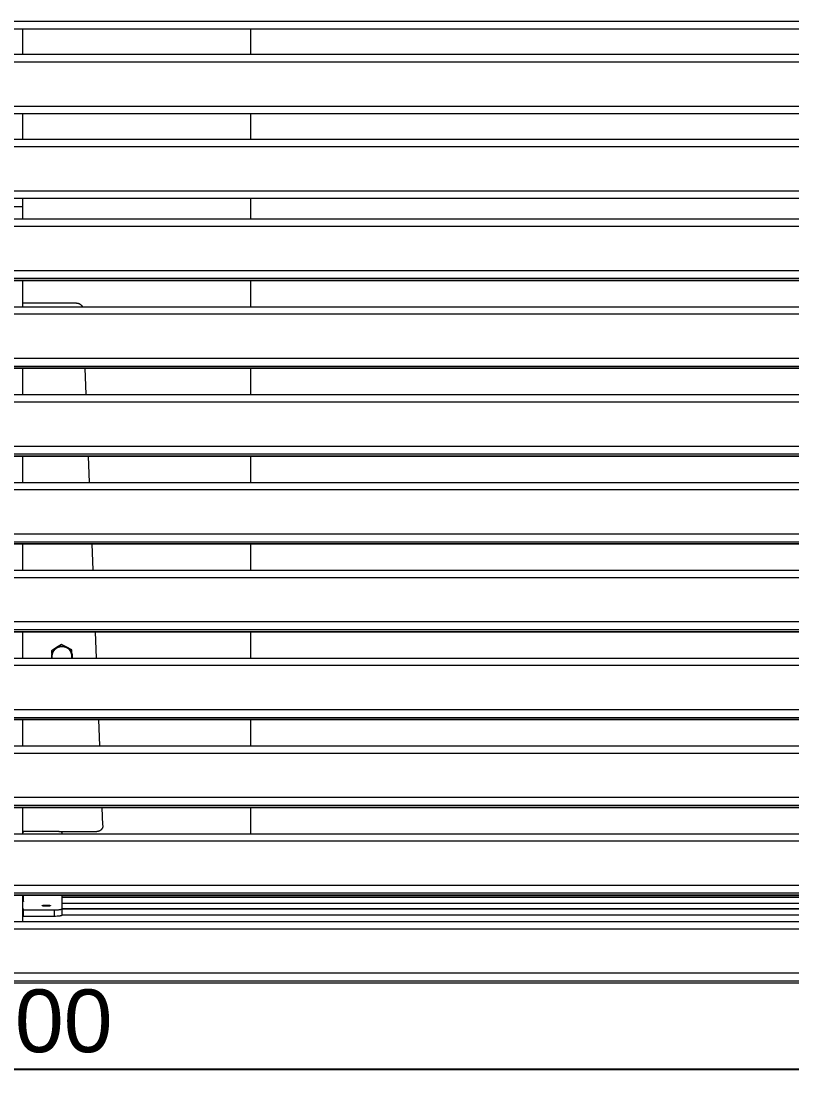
# Model space of a CAD drawing. Header units: millimetres. Extents: x -30 to 4992, y -440 to 3111.
# Drawn here: x 1047 to 1538, y 834 to 1512 of the extents above; entities that cross this region are included whole.
import ezdxf

# ---------------------------------------------------------------- set-up
doc = ezdxf.new("R2010")
doc.units = ezdxf.units.MM
doc.layers.add('ZANO_R', color=7, linetype='Continuous', lineweight=0)
doc.layers.add('ZANO_W', color=1, linetype='Continuous', lineweight=0)
doc.styles.add('Arial', font='arial.ttf')
doc.styles.get("Standard").update_dxf_attribs({"font": 'ARIALUNI.TTF'})
doc.dimstyles.new('pl i ang', dxfattribs={"dimtxt": 50, "dimasz": 50, "dimexe": 1.25, "dimexo": 0.625, "dimgap": 10, "dimtad": 1, "dimtoh": 1, "dimtxsty": 'Standard', "dimcen": 2.5, "dimclrd": 1, "dimclre": 1, "dimclrt": 1, "dimadec": 0, "dimazin": 0, "dimtfac": 1, "dimtmove": 0, "dimatfit": 3, "dimfxl": 1, "dimarcsym": 1})

# ---------------------------------------------------------------- blocks, each defined once
blk = doc.blocks.new('*D388')
at = {"layer": 'ZANO_W', "color": 1, "lineweight": -2}
for p, q in [((143.02, 895.1), (143.02, 834.11)), ((1943.02, 895.09), (1943.02, 834.11)), ((183.02, 844.11), (1903.02, 844.11))]:
    blk.add_line(p, q, dxfattribs=at)
at = {"layer": 'ZANO_W', "color": 1}
for points in [[(183.02, 850.77), (183.02, 837.44), (143.02, 844.11)], [(1903.02, 837.44), (1903.02, 850.77), (1943.02, 844.11)]]:
    blk.add_solid(points, dxfattribs=at)
at = {"layer": 'ZANO_W', "color": 1, "insert": (1043.02, 874.53), "char_height": 40, "attachment_point": 5, "style": 'Arial'}
blk.add_mtext('1800', dxfattribs=at)

msp = doc.modelspace()

# ---------------------------------------------------------------- linework, layer by layer
at = {"layer": 'ZANO_R'}
for p, q in [((148.02, 1511.6), (1938.02, 1511.6)), ((1938.02, 1506.6), (148.02, 1506.6)), ((1048.02, 1490.6), (1048.02, 1506.6)), ((1193.28, 1490.6), (1193.28, 1506.6)), ((148.02, 1490.6), (1938.02, 1490.6)), ((1938.02, 1485.6), (148.02, 1485.6)), ((148.02, 1457.6), (1938.02, 1457.6)), ((1938.02, 1452.6), (148.02, 1452.6)), ((1048.02, 1436.6), (1048.02, 1452.6)), ((1193.28, 1436.6), (1193.28, 1452.6)), ((148.02, 1436.6), (1938.02, 1436.6)), ((1938.02, 1431.6), (148.02, 1431.6)), ((148.02, 1403.6), (1938.02, 1403.6)), ((1938.02, 1398.6), (148.02, 1398.6)), ((1048.02, 1393.67), (1048.02, 1398.6)), ((1193.28, 1385.66), (1193.28, 1398.6)), ((1038.02, 1393.67), (1048.02, 1393.67)), ((1048.02, 1385.66), (1048.02, 1393.67)), ((148.02, 1385.67), (1938.02, 1385.67)), ((148.02, 1385.66), (1938.02, 1385.66)), ((1938.02, 1380.88), (148.02, 1380.88)), ((148.02, 1352.91), (1938.02, 1352.91)), ((1938.02, 1347.7), (148.02, 1347.7)), ((148.02, 1346.52), (1938.02, 1346.52)), ((1938.02, 1346.51), (148.02, 1346.51)), ((1048.02, 1329.71), (1048.02, 1346.52)), ((1193.28, 1329.71), (1193.28, 1346.52)), ((148.02, 1329.72), (1938.02, 1329.72)), ((148.02, 1329.71), (1938.02, 1329.71)), ((1082.29, 1332.08), (1048.02, 1332.08)), ((1082.29, 1332.08), (1082.43, 1332.08)), ((1082.43, 1332.08), (1082.57, 1332.07)), ((1082.57, 1332.07), (1082.71, 1332.06)), ((1082.71, 1332.06), (1082.85, 1332.04)), ((1082.85, 1332.04), (1082.99, 1332.02)), ((1082.99, 1332.02), (1083.12, 1331.99)), ((1083.12, 1331.99), (1083.26, 1331.96)), ((1083.26, 1331.96), (1083.39, 1331.93)), ((1083.39, 1331.93), (1083.53, 1331.89)), ((1083.53, 1331.89), (1083.66, 1331.84)), ((1083.66, 1331.84), (1083.79, 1331.79)), ((1083.79, 1331.79), (1083.92, 1331.74)), ((1083.92, 1331.74), (1084.04, 1331.68)), ((1084.04, 1331.68), (1084.17, 1331.61)), ((1084.17, 1331.61), (1084.29, 1331.55)), ((1084.29, 1331.55), (1084.41, 1331.48)), ((1084.41, 1331.48), (1084.53, 1331.4)), ((1084.53, 1331.4), (1084.64, 1331.32)), ((1084.64, 1331.32), (1084.75, 1331.24)), ((1084.75, 1331.24), (1084.86, 1331.15)), ((1084.86, 1331.15), (1084.97, 1331.06)), ((1084.97, 1331.06), (1085.07, 1330.96)), ((1085.07, 1330.96), (1085.17, 1330.86)), ((1085.17, 1330.86), (1085.26, 1330.76)), ((1085.26, 1330.76), (1085.35, 1330.66)), ((1085.35, 1330.66), (1085.44, 1330.55)), ((1085.44, 1330.55), (1085.53, 1330.44)), ((1085.53, 1330.44), (1085.61, 1330.32)), ((1085.61, 1330.32), (1085.68, 1330.21)), ((1085.68, 1330.21), (1085.75, 1330.09)), ((1085.75, 1330.09), (1085.82, 1329.96)), ((1085.82, 1329.96), (1085.89, 1329.84)), ((1085.89, 1329.84), (1085.94, 1329.71)), ((1938.02, 1324.93), (148.02, 1324.93)), ((148.02, 1296.96), (1938.02, 1296.96)), ((1938.02, 1291.75), (148.02, 1291.75)), ((148.02, 1290.57), (1938.02, 1290.57)), ((1938.02, 1290.56), (148.02, 1290.56)), ((1048.02, 1273.76), (1048.02, 1290.57)), ((1088.41, 1273.76), (1087.76, 1290.57)), ((1193.28, 1273.76), (1193.28, 1290.57)), ((148.02, 1273.77), (1938.02, 1273.77)), ((148.02, 1273.76), (1938.02, 1273.76)), ((1938.02, 1268.98), (148.02, 1268.98)), ((148.02, 1241.01), (1938.02, 1241.01)), ((1938.02, 1235.8), (148.02, 1235.8)), ((148.02, 1234.62), (1938.02, 1234.62)), ((1938.02, 1234.61), (148.02, 1234.61)), ((1048.02, 1217.81), (1048.02, 1234.62)), ((1090.6, 1217.81), (1089.94, 1234.62)), ((1193.28, 1217.81), (1193.28, 1234.62)), ((148.02, 1217.82), (1938.02, 1217.82)), ((148.02, 1217.81), (1938.02, 1217.81)), ((1938.02, 1213.03), (148.02, 1213.03)), ((148.02, 1185.06), (1938.02, 1185.06)), ((1938.02, 1179.85), (148.02, 1179.85)), ((148.02, 1178.67), (1938.02, 1178.67)), ((1938.02, 1178.66), (148.02, 1178.66)), ((1048.02, 1161.86), (1048.02, 1178.67)), ((1092.78, 1161.86), (1092.12, 1178.67)), ((1193.28, 1161.86), (1193.28, 1178.67)), ((148.02, 1161.87), (1938.02, 1161.87)), ((148.02, 1161.86), (1938.02, 1161.86)), ((1938.02, 1157.08), (148.02, 1157.08)), ((148.02, 1129.11), (1938.02, 1129.11)), ((1938.02, 1123.9), (148.02, 1123.9)), ((148.02, 1122.72), (1938.02, 1122.72)), ((1938.02, 1122.71), (148.02, 1122.71)), ((1048.02, 1105.91), (1048.02, 1122.72)), ((1094.96, 1105.91), (1094.3, 1122.72)), ((1193.28, 1105.91), (1193.28, 1122.72)), ((1069.54, 1112.58), (1066.37, 1110.57)), ((1067.79, 1110.94), (1067.92, 1111.11)), ((1067.92, 1111.11), (1068.06, 1111.28)), ((1068.06, 1111.28), (1068.2, 1111.45)), ((1068.1, 1110.94), (1068.24, 1111.11)), ((1068.2, 1111.45), (1068.35, 1111.61)), ((1068.24, 1111.11), (1068.38, 1111.27)), ((1068.35, 1111.61), (1068.51, 1111.76)), ((1068.38, 1111.27), (1068.52, 1111.42)), ((1068.51, 1111.76), (1068.67, 1111.91)), ((1068.52, 1111.42), (1068.67, 1111.58)), ((1068.67, 1111.91), (1068.84, 1112.06)), ((1068.67, 1111.58), (1068.83, 1111.72)), ((1068.83, 1111.72), (1068.99, 1111.86)), ((1068.84, 1112.06), (1069.01, 1112.2)), ((1068.99, 1111.86), (1069.15, 1112)), ((1069.01, 1112.2), (1069.18, 1112.33)), ((1069.15, 1112), (1069.32, 1112.12)), ((1069.18, 1112.33), (1069.36, 1112.46)), ((1069.32, 1112.12), (1069.5, 1112.25)), ((1069.36, 1112.46), (1069.54, 1112.58)), ((1069.5, 1112.25), (1069.68, 1112.36)), ((1072.72, 1114.58), (1069.54, 1112.58)), ((1069.54, 1112.58), (1069.73, 1112.69)), ((1069.68, 1112.36), (1069.86, 1112.48)), ((1069.73, 1112.69), (1069.92, 1112.8)), ((1069.86, 1112.48), (1070.05, 1112.58)), ((1069.92, 1112.8), (1070.12, 1112.9)), ((1070.05, 1112.58), (1070.24, 1112.68)), ((1070.12, 1112.9), (1070.32, 1112.99)), ((1070.24, 1112.68), (1070.43, 1112.77)), ((1070.32, 1112.99), (1070.52, 1113.08)), ((1070.43, 1112.77), (1070.62, 1112.86)), ((1070.52, 1113.08), (1070.72, 1113.16)), ((1070.62, 1112.86), (1070.82, 1112.93)), ((1070.72, 1113.16), (1070.93, 1113.24)), ((1070.82, 1112.93), (1071.02, 1113)), ((1070.93, 1113.24), (1071.14, 1113.3)), ((1071.02, 1113), (1071.23, 1113.07)), ((1071.14, 1113.3), (1071.35, 1113.36)), ((1071.23, 1113.07), (1071.43, 1113.13)), ((1071.35, 1113.36), (1071.56, 1113.42)), ((1071.43, 1113.13), (1071.64, 1113.18)), ((1071.56, 1113.42), (1071.78, 1113.46)), ((1071.64, 1113.18), (1071.85, 1113.22)), ((1071.78, 1113.46), (1071.99, 1113.5)), ((1071.85, 1113.22), (1072.06, 1113.26)), ((1071.99, 1113.5), (1072.21, 1113.53)), ((1072.06, 1113.26), (1072.27, 1113.29)), ((1072.21, 1113.53), (1072.43, 1113.55)), ((1072.27, 1113.29), (1072.48, 1113.31)), ((1072.43, 1113.55), (1072.65, 1113.57)), ((1072.48, 1113.31), (1072.7, 1113.32)), ((1072.65, 1113.57), (1072.87, 1113.58)), ((1072.7, 1113.32), (1072.91, 1113.33)), ((1076.04, 1112.84), (1072.72, 1114.58)), ((1072.87, 1113.58), (1073.09, 1113.58)), ((1072.91, 1113.33), (1073.12, 1113.33)), ((1073.09, 1113.58), (1073.31, 1113.57)), ((1073.12, 1113.33), (1073.34, 1113.32)), ((1073.31, 1113.57), (1073.52, 1113.56)), ((1073.34, 1113.32), (1073.55, 1113.31)), ((1073.52, 1113.56), (1073.74, 1113.54)), ((1073.55, 1113.31), (1073.76, 1113.29)), ((1073.74, 1113.54), (1073.96, 1113.51)), ((1073.76, 1113.29), (1073.97, 1113.26)), ((1073.96, 1113.51), (1074.18, 1113.48)), ((1073.97, 1113.26), (1074.18, 1113.22)), ((1074.18, 1113.48), (1074.39, 1113.43)), ((1074.18, 1113.22), (1074.39, 1113.18)), ((1074.39, 1113.43), (1074.61, 1113.38)), ((1074.39, 1113.18), (1074.6, 1113.13)), ((1074.6, 1113.13), (1074.8, 1113.07)), ((1074.61, 1113.38), (1074.82, 1113.33)), ((1074.8, 1113.07), (1075.01, 1113.01)), ((1074.82, 1113.33), (1075.03, 1113.26)), ((1075.01, 1113.01), (1075.21, 1112.93)), ((1075.03, 1113.26), (1075.24, 1113.19)), ((1075.21, 1112.93), (1075.41, 1112.86)), ((1075.24, 1113.19), (1075.44, 1113.11)), ((1075.41, 1112.86), (1075.6, 1112.77)), ((1075.44, 1113.11), (1075.64, 1113.03)), ((1075.6, 1112.77), (1075.8, 1112.68)), ((1075.64, 1113.03), (1075.84, 1112.93)), ((1075.8, 1112.68), (1075.99, 1112.58)), ((1075.84, 1112.93), (1076.04, 1112.84)), ((1075.99, 1112.58), (1076.17, 1112.48)), ((1076.04, 1112.84), (1076.23, 1112.73)), ((1079.36, 1111.09), (1076.04, 1112.84)), ((1076.17, 1112.48), (1076.35, 1112.37)), ((1076.23, 1112.73), (1076.42, 1112.62)), ((1076.35, 1112.37), (1076.53, 1112.25)), ((1076.42, 1112.62), (1076.61, 1112.5)), ((1076.53, 1112.25), (1076.71, 1112.13)), ((1076.61, 1112.5), (1076.79, 1112.38)), ((1076.71, 1112.13), (1076.88, 1112)), ((1076.79, 1112.38), (1076.96, 1112.25)), ((1076.88, 1112), (1077.04, 1111.86)), ((1076.96, 1112.25), (1077.14, 1112.11)), ((1077.04, 1111.86), (1077.2, 1111.72)), ((1077.14, 1112.11), (1077.3, 1111.97)), ((1077.2, 1111.72), (1077.36, 1111.58)), ((1077.3, 1111.97), (1077.47, 1111.82)), ((1077.36, 1111.58), (1077.51, 1111.42)), ((1077.47, 1111.82), (1077.62, 1111.67)), ((1077.51, 1111.42), (1077.66, 1111.27)), ((1077.62, 1111.67), (1077.77, 1111.51)), ((1077.66, 1111.27), (1077.8, 1111.11)), ((1077.77, 1111.51), (1077.92, 1111.35)), ((1077.8, 1111.11), (1077.93, 1110.94)), ((1077.92, 1111.35), (1078.06, 1111.18)), ((1078.06, 1111.18), (1078.2, 1111)), ((148.02, 1105.92), (1938.02, 1105.92)), ((358, 1105.91), (1938.02, 1105.91)), ((1066.37, 1110.57), (1066.52, 1106.82)), ((1066.52, 1107.26), (1066.53, 1107.48)), ((1066.52, 1107.04), (1066.52, 1107.26)), ((1066.52, 1106.82), (1066.52, 1107.04)), ((1066.53, 1106.64), (1066.52, 1106.82)), ((1066.52, 1106.82), (1066.56, 1105.91)), ((1066.53, 1107.48), (1066.55, 1107.7)), ((1066.55, 1106.46), (1066.53, 1106.64)), ((1066.55, 1107.7), (1066.57, 1107.92)), ((1066.57, 1106.28), (1066.55, 1106.46)), ((1066.57, 1107.92), (1066.6, 1108.13)), ((1066.59, 1106.09), (1066.57, 1106.28)), ((1066.62, 1105.91), (1066.59, 1106.09)), ((1066.6, 1108.13), (1066.64, 1108.35)), ((1066.64, 1108.35), (1066.69, 1108.56)), ((1066.69, 1108.56), (1066.74, 1108.78)), ((1066.74, 1108.78), (1066.8, 1108.99)), ((1066.77, 1107.4), (1066.79, 1107.61)), ((1066.77, 1107.19), (1066.77, 1107.4)), ((1066.77, 1106.97), (1066.77, 1107.19)), ((1066.77, 1106.76), (1066.77, 1106.97)), ((1066.79, 1106.55), (1066.77, 1106.76)), ((1066.79, 1107.61), (1066.81, 1107.83)), ((1066.81, 1106.34), (1066.79, 1106.55)), ((1066.8, 1108.99), (1066.87, 1109.2)), ((1066.81, 1107.83), (1066.84, 1108.04)), ((1066.84, 1106.12), (1066.81, 1106.34)), ((1066.84, 1108.04), (1066.88, 1108.25)), ((1066.88, 1105.91), (1066.84, 1106.12)), ((1066.87, 1109.2), (1066.95, 1109.4)), ((1066.88, 1108.25), (1066.92, 1108.46)), ((1066.92, 1108.46), (1066.97, 1108.66)), ((1066.95, 1109.4), (1067.03, 1109.61)), ((1066.97, 1108.66), (1067.03, 1108.87)), ((1067.03, 1109.61), (1067.12, 1109.81)), ((1067.03, 1108.87), (1067.09, 1109.07)), ((1067.09, 1109.07), (1067.16, 1109.27)), ((1067.12, 1109.81), (1067.21, 1110.01)), ((1067.16, 1109.27), (1067.24, 1109.47)), ((1067.21, 1110.01), (1067.31, 1110.2)), ((1067.24, 1109.47), (1067.33, 1109.67)), ((1067.31, 1110.2), (1067.42, 1110.39)), ((1067.33, 1109.67), (1067.42, 1109.86)), ((1067.42, 1110.39), (1067.54, 1110.58)), ((1067.42, 1109.86), (1067.52, 1110.05)), ((1067.52, 1110.05), (1067.62, 1110.24)), ((1067.54, 1110.58), (1067.66, 1110.76)), ((1067.62, 1110.24), (1067.73, 1110.42)), ((1067.66, 1110.76), (1067.79, 1110.94)), ((1067.73, 1110.42), (1067.85, 1110.6)), ((1067.85, 1110.6), (1067.97, 1110.77)), ((1067.97, 1110.77), (1068.1, 1110.94)), ((1077.93, 1110.94), (1078.06, 1110.77)), ((1078.06, 1110.77), (1078.18, 1110.6)), ((1078.18, 1110.6), (1078.3, 1110.42)), ((1078.2, 1111), (1078.33, 1110.83)), ((1078.41, 1110.24), (1078.3, 1110.42)), ((1078.33, 1110.83), (1078.45, 1110.65)), ((1078.51, 1110.05), (1078.41, 1110.24)), ((1078.45, 1110.65), (1078.57, 1110.46)), ((1078.61, 1109.86), (1078.51, 1110.05)), ((1078.57, 1110.46), (1078.68, 1110.27)), ((1078.7, 1109.67), (1078.61, 1109.86)), ((1078.68, 1110.27), (1078.78, 1110.08)), ((1078.79, 1109.47), (1078.7, 1109.67)), ((1078.78, 1110.08), (1078.88, 1109.88)), ((1078.87, 1109.27), (1078.79, 1109.47)), ((1078.94, 1109.07), (1078.87, 1109.27)), ((1078.88, 1109.88), (1078.97, 1109.68)), ((1079, 1108.87), (1078.94, 1109.07)), ((1078.97, 1109.68), (1079.06, 1109.48)), ((1079.06, 1108.66), (1079, 1108.87)), ((1079.06, 1109.48), (1079.14, 1109.27)), ((1079.11, 1108.46), (1079.06, 1108.66)), ((1079.16, 1108.25), (1079.11, 1108.46)), ((1079.14, 1109.27), (1079.21, 1109.07)), ((1079.19, 1108.04), (1079.16, 1108.25)), ((1079.16, 1105.91), (1079.19, 1106.12)), ((1079.22, 1107.83), (1079.19, 1108.04)), ((1079.19, 1106.12), (1079.22, 1106.34)), ((1079.21, 1109.07), (1079.27, 1108.85)), ((1079.24, 1107.61), (1079.22, 1107.83)), ((1079.22, 1106.34), (1079.24, 1106.55)), ((1079.26, 1107.4), (1079.24, 1107.61)), ((1079.24, 1106.55), (1079.26, 1106.76)), ((1079.26, 1107.19), (1079.26, 1107.4)), ((1079.26, 1106.97), (1079.26, 1107.19)), ((1079.26, 1106.76), (1079.26, 1106.97)), ((1079.27, 1108.85), (1079.33, 1108.64)), ((1079.33, 1108.64), (1079.37, 1108.43)), ((1079.51, 1107.34), (1079.36, 1111.09)), ((1079.37, 1108.43), (1079.42, 1108.21)), ((1079.44, 1106.12), (1079.41, 1105.91)), ((1079.42, 1108.21), (1079.45, 1108)), ((1079.47, 1106.32), (1079.44, 1106.12)), ((1079.45, 1108), (1079.48, 1107.78)), ((1079.49, 1106.52), (1079.47, 1106.32)), ((1079.48, 1107.78), (1079.5, 1107.56)), ((1079.51, 1106.73), (1079.49, 1106.52)), ((1079.5, 1107.56), (1079.51, 1107.34)), ((1079.51, 1107.34), (1079.52, 1107.14)), ((1079.57, 1105.92), (1079.51, 1107.34)), ((1079.52, 1107.14), (1079.51, 1106.93)), ((1079.51, 1106.93), (1079.51, 1106.73)), ((1938.02, 1101.13), (148.02, 1101.13)), ((148.02, 1073.16), (1938.02, 1073.16)), ((1938.02, 1067.95), (148.02, 1067.95)), ((148.02, 1066.77), (1938.02, 1066.77)), ((1938.02, 1066.76), (148.02, 1066.76)), ((1048.02, 1049.96), (1048.02, 1066.77)), ((1097.14, 1049.96), (1096.48, 1066.77)), ((1193.28, 1049.96), (1193.28, 1066.77)), ((148.02, 1049.97), (1938.02, 1049.97)), ((148.02, 1049.96), (1938.02, 1049.96)), ((1938.02, 1045.18), (148.02, 1045.18)), ((148.02, 1017.2), (1938.02, 1017.2)), ((1938.02, 1012), (148.02, 1012)), ((148.02, 1010.82), (1938.02, 1010.82)), ((1938.02, 1010.81), (148.02, 1010.81)), ((1048.02, 994.01), (1048.02, 1010.82)), ((1099.1, 999.54), (1098.66, 1010.82)), ((1193.28, 994.01), (1193.28, 1010.82)), ((1097.19, 995.96), (1097.07, 995.89)), ((1097.3, 996.04), (1097.19, 995.96)), ((1097.41, 996.11), (1097.3, 996.04)), ((1097.52, 996.19), (1097.41, 996.11)), ((1097.63, 996.28), (1097.52, 996.19)), ((1097.74, 996.37), (1097.63, 996.28)), ((1097.84, 996.46), (1097.74, 996.37)), ((1097.94, 996.55), (1097.84, 996.46)), ((1098.03, 996.65), (1097.94, 996.55)), ((1098.12, 996.75), (1098.03, 996.65)), ((1098.21, 996.86), (1098.12, 996.75)), ((1098.29, 996.96), (1098.21, 996.86)), ((1098.37, 997.07), (1098.29, 996.96)), ((1098.45, 997.19), (1098.37, 997.07)), ((1098.52, 997.3), (1098.45, 997.19)), ((1098.59, 997.42), (1098.52, 997.3)), ((1098.66, 997.54), (1098.59, 997.42)), ((1098.72, 997.66), (1098.66, 997.54)), ((1098.78, 997.79), (1098.72, 997.66)), ((1098.83, 997.91), (1098.78, 997.79)), ((1098.88, 998.04), (1098.83, 997.91)), ((1098.92, 998.17), (1098.88, 998.04)), ((1098.96, 998.3), (1098.92, 998.17)), ((1098.99, 998.43), (1098.96, 998.3)), ((1099.02, 998.57), (1098.99, 998.43)), ((1099.05, 998.7), (1099.02, 998.57)), ((1099.07, 998.84), (1099.05, 998.7)), ((1099.09, 998.97), (1099.07, 998.84)), ((1099.1, 999.11), (1099.09, 998.97)), ((1099.11, 999.46), (1099.1, 999.54)), ((1099.11, 999.38), (1099.1, 999.24)), ((1099.1, 999.24), (1099.1, 999.11)), ((1099.11, 999.38), (1099.11, 999.46)), ((148.02, 994.02), (1938.02, 994.02)), ((148.02, 994.01), (1938.02, 994.01)), ((1938.02, 989.23), (148.02, 989.23)), ((1048.02, 995.38), (1048.22, 995.38)), ((1048.12, 994.94), (1048.02, 994.93)), ((1048.22, 994.96), (1048.12, 994.94)), ((1068.02, 995.5), (1048.22, 995.5)), ((1048.22, 995.5), (1048.22, 995.14)), ((1048.22, 995.14), (1048.28, 995.13)), ((1048.22, 995.14), (1048.22, 994.96)), ((1048.28, 994.96), (1048.22, 994.96)), ((1048.28, 995.13), (1048.33, 995.12)), ((1048.33, 994.97), (1048.28, 994.96)), ((1048.33, 995.12), (1048.36, 995.12)), ((1048.36, 994.98), (1048.33, 994.97)), ((1048.36, 995.12), (1048.38, 995.11)), ((1048.38, 994.98), (1048.36, 994.98)), ((1048.38, 995.11), (1048.41, 995.11)), ((1048.41, 994.99), (1048.38, 994.98)), ((1048.41, 995.11), (1048.43, 995.1)), ((1048.43, 995), (1048.41, 994.99)), ((1048.43, 995.1), (1048.44, 995.1)), ((1048.44, 995), (1048.43, 995)), ((1048.44, 995.1), (1048.45, 995.1)), ((1048.45, 995), (1048.44, 995)), ((1048.45, 995.1), (1048.45, 995.09)), ((1048.45, 995.09), (1048.46, 995.09)), ((1048.46, 995.01), (1048.45, 995.01)), ((1048.45, 995.01), (1048.45, 995)), ((1048.46, 995.09), (1048.47, 995.09)), ((1048.47, 995.01), (1048.46, 995.01)), ((1048.47, 995.09), (1048.47, 995.08)), ((1048.47, 995.08), (1048.48, 995.08)), ((1048.48, 995.02), (1048.47, 995.01)), ((1048.47, 995.01), (1048.47, 995.01)), ((1048.48, 995.08), (1048.48, 995.08)), ((1048.48, 995.08), (1048.48, 995.08)), ((1048.48, 995.08), (1048.48, 995.08)), ((1048.48, 995.08), (1048.49, 995.08)), ((1048.49, 995.02), (1048.48, 995.02)), ((1048.48, 995.02), (1048.48, 995.02)), ((1048.48, 995.02), (1048.48, 995.02)), ((1048.48, 995.02), (1048.48, 995.02)), ((1048.49, 995.08), (1048.49, 995.07)), ((1048.49, 995.07), (1048.49, 995.07)), ((1048.49, 995.07), (1048.49, 995.07)), ((1048.49, 995.07), (1048.49, 995.07)), ((1048.49, 995.07), (1048.5, 995.07)), ((1048.5, 995.03), (1048.49, 995.03)), ((1048.49, 995.03), (1048.49, 995.03)), ((1048.49, 995.03), (1048.49, 995.03)), ((1048.49, 995.03), (1048.49, 995.02)), ((1048.49, 995.02), (1048.49, 995.02)), ((1048.5, 995.07), (1048.5, 995.07)), ((1048.5, 995.07), (1048.5, 995.07)), ((1048.5, 995.07), (1048.5, 995.07)), ((1048.5, 995.07), (1048.5, 995.07)), ((1048.5, 995.07), (1048.5, 995.07)), ((1048.5, 995.07), (1048.5, 995.07)), ((1048.5, 995.07), (1048.5, 995.06)), ((1048.5, 995.06), (1048.5, 995.06)), ((1048.5, 995.06), (1048.5, 995.06)), ((1048.5, 995.06), (1048.5, 995.06)), ((1048.5, 995.06), (1048.5, 995.06)), ((1048.5, 995.06), (1048.51, 995.06)), ((1048.51, 995.04), (1048.5, 995.04)), ((1048.5, 995.04), (1048.5, 995.04)), ((1048.5, 995.04), (1048.5, 995.04)), ((1048.5, 995.04), (1048.5, 995.03)), ((1048.5, 995.03), (1048.5, 995.03)), ((1048.5, 995.03), (1048.5, 995.03)), ((1048.5, 995.03), (1048.5, 995.03)), ((1048.5, 995.03), (1048.5, 995.03)), ((1048.5, 995.03), (1048.5, 995.03)), ((1048.5, 995.03), (1048.5, 995.03)), ((1048.5, 995.03), (1048.5, 995.03)), ((1048.5, 995.03), (1048.5, 995.03)), ((1048.51, 995.06), (1048.51, 995.06)), ((1048.51, 995.06), (1048.51, 995.06)), ((1048.51, 995.06), (1048.51, 995.06)), ((1048.51, 995.06), (1048.51, 995.06)), ((1048.51, 995.06), (1048.51, 995.06)), ((1048.51, 995.06), (1048.51, 995.06)), ((1048.51, 995.06), (1048.51, 995.05)), ((1048.51, 995.05), (1048.51, 995.05)), ((1048.51, 995.05), (1048.51, 995.05)), ((1048.51, 995.05), (1048.51, 995.05)), ((1048.51, 995.05), (1048.51, 995.05)), ((1048.51, 995.05), (1048.51, 995.05)), ((1048.51, 995.05), (1048.51, 995.05)), ((1048.51, 995.05), (1048.51, 995.05)), ((1048.51, 995.05), (1048.51, 995.05)), ((1048.51, 995.05), (1048.51, 995.05)), ((1048.51, 995.05), (1048.51, 995.05)), ((1048.51, 995.05), (1048.51, 995.05)), ((1048.51, 995.05), (1048.51, 995.04)), ((1048.51, 995.04), (1048.51, 995.04)), ((1048.51, 995.04), (1048.51, 995.04)), ((1048.51, 995.04), (1048.51, 995.04)), ((1048.51, 995.04), (1048.51, 995.04)), ((1048.51, 995.04), (1048.51, 995.04)), ((1048.51, 995.04), (1048.51, 995.04)), ((1048.51, 995.04), (1048.51, 995.04)), ((1068.93, 995.49), (1068.02, 995.5)), ((1069.86, 995.45), (1068.93, 995.49)), ((1070.75, 995.39), (1069.86, 995.45)), ((1071.17, 995.35), (1070.75, 995.39)), ((1070.88, 995.38), (1095.11, 995.38)), ((1071.55, 995.31), (1071.17, 995.35)), ((1071.9, 995.25), (1071.55, 995.31)), ((1072.05, 995.23), (1071.9, 995.25)), ((1072.2, 995.2), (1072.05, 995.23)), ((1072.34, 995.17), (1072.2, 995.2)), ((1072.46, 995.14), (1072.34, 995.17)), ((1072.57, 995.11), (1072.46, 995.14)), ((1072.62, 995.1), (1072.57, 995.11)), ((1072.66, 995.08), (1072.62, 995.1)), ((1072.71, 995.07), (1072.66, 995.08)), ((1072.75, 995.05), (1072.71, 995.07)), ((1072.79, 995.03), (1072.75, 995.05)), ((1072.82, 995.02), (1072.79, 995.03)), ((1072.84, 995.01), (1072.82, 995.02)), ((1072.85, 995), (1072.84, 995.01)), ((1072.87, 995), (1072.85, 995)), ((1072.88, 994.99), (1072.87, 995)), ((1072.9, 994.98), (1072.88, 994.99)), ((1072.91, 994.97), (1072.9, 994.98)), ((1072.92, 994.96), (1072.91, 994.97)), ((1072.93, 994.96), (1072.92, 994.96)), ((1072.94, 994.95), (1072.93, 994.96)), ((1072.95, 994.95), (1072.94, 994.95)), ((1072.95, 994.94), (1072.95, 994.95)), ((1072.96, 994.94), (1072.95, 994.94)), ((1072.96, 994.93), (1072.96, 994.94)), ((1072.97, 994.93), (1072.96, 994.93)), ((1072.97, 994.92), (1072.97, 994.93)), ((1072.97, 994.93), (1072.97, 994.93)), ((1072.98, 994.92), (1072.97, 994.92)), ((1072.98, 994.91), (1072.98, 994.92)), ((1072.99, 994.91), (1072.98, 994.91)), ((1072.98, 994.91), (1072.98, 994.91)), ((1072.99, 994.9), (1072.99, 994.91)), ((1073, 994.9), (1072.99, 994.9)), ((1072.99, 994.9), (1072.99, 994.9)), ((1073, 994.89), (1073, 994.9)), ((1073, 994.88), (1073, 994.89)), ((1073, 994.89), (1073, 994.89)), ((1073.01, 994.88), (1073, 994.88)), ((1073, 994.88), (1073, 994.88)), ((1073.01, 994.87), (1073.01, 994.88)), ((1073.01, 994.86), (1073.01, 994.87)), ((1073.01, 994.87), (1073.01, 994.87)), ((1073.01, 994.87), (1073.01, 994.87)), ((1073.01, 994.85), (1073.01, 994.86)), ((1073.01, 994.86), (1073.01, 994.86)), ((1073.02, 994.85), (1073.01, 994.85)), ((1073.01, 994.85), (1073.01, 994.85)), ((1073.02, 994.84), (1073.02, 994.85)), ((1073.02, 994.01), (1073.02, 994.84)), ((1073.02, 994.84), (1073.02, 994.84)), ((1073.02, 994.84), (1073.02, 994.84)), ((1095.24, 995.38), (1095.11, 995.38)), ((1095.38, 995.39), (1095.24, 995.38)), ((1095.52, 995.4), (1095.38, 995.39)), ((1095.65, 995.42), (1095.52, 995.4)), ((1095.79, 995.44), (1095.65, 995.42)), ((1095.92, 995.46), (1095.79, 995.44)), ((1096.05, 995.49), (1095.92, 995.46)), ((1096.19, 995.53), (1096.05, 995.49)), ((1096.32, 995.57), (1096.19, 995.53)), ((1096.45, 995.61), (1096.32, 995.57)), ((1096.57, 995.66), (1096.45, 995.61)), ((1096.7, 995.71), (1096.57, 995.66)), ((1096.82, 995.77), (1096.7, 995.71)), ((1096.95, 995.83), (1096.82, 995.77)), ((1097.07, 995.89), (1096.95, 995.83)), ((148.02, 961.25), (1938.02, 961.25)), ((1938.02, 956.05), (148.02, 956.05)), ((148.02, 954.87), (1938.02, 954.87)), ((1938.02, 954.86), (148.02, 954.86)), ((1048.02, 938.06), (1048.02, 954.87)), ((1048.02, 953.57), (1048.22, 953.57)), ((1048.22, 953.53), (1048.02, 953.53)), ((1048.12, 950.79), (1048.02, 950.78)), ((1048.22, 950.81), (1048.12, 950.79)), ((1048.22, 954.87), (1048.22, 950.99)), ((1048.22, 950.99), (1048.28, 950.98)), ((1048.22, 950.99), (1048.22, 950.81)), ((1048.27, 950.81), (1048.22, 950.81)), ((1048.33, 950.82), (1048.27, 950.81)), ((1048.28, 950.98), (1048.33, 950.98)), ((1048.33, 950.98), (1048.35, 950.97)), ((1048.35, 950.83), (1048.33, 950.82)), ((1048.35, 950.97), (1048.38, 950.97)), ((1048.37, 950.83), (1048.35, 950.83)), ((1048.4, 950.84), (1048.37, 950.83)), ((1048.38, 950.97), (1048.4, 950.96)), ((1048.4, 950.96), (1048.42, 950.95)), ((1048.42, 950.84), (1048.4, 950.84)), ((1048.42, 950.95), (1048.43, 950.95)), ((1048.43, 950.85), (1048.42, 950.84)), ((1048.43, 950.95), (1048.44, 950.95)), ((1048.44, 950.85), (1048.43, 950.85)), ((1048.43, 950.85), (1048.43, 950.85)), ((1048.44, 950.95), (1048.45, 950.95)), ((1048.45, 950.86), (1048.44, 950.85)), ((1048.45, 950.95), (1048.45, 950.94)), ((1048.45, 950.94), (1048.46, 950.94)), ((1048.46, 950.86), (1048.45, 950.86)), ((1048.46, 950.94), (1048.47, 950.94)), ((1048.47, 950.86), (1048.46, 950.86)), ((1048.47, 950.94), (1048.47, 950.94)), ((1048.47, 950.94), (1048.47, 950.93)), ((1048.47, 950.93), (1048.48, 950.93)), ((1048.48, 950.87), (1048.47, 950.86)), ((1048.47, 950.86), (1048.47, 950.86)), ((1048.48, 950.93), (1048.48, 950.93)), ((1048.48, 950.93), (1048.48, 950.93)), ((1048.48, 950.93), (1048.49, 950.93)), ((1048.49, 950.87), (1048.48, 950.87)), ((1048.48, 950.87), (1048.48, 950.87)), ((1048.48, 950.87), (1048.48, 950.87)), ((1048.48, 950.87), (1048.48, 950.87)), ((1048.49, 950.93), (1048.49, 950.93)), ((1048.49, 950.93), (1048.49, 950.92)), ((1048.49, 950.92), (1048.49, 950.92)), ((1048.49, 950.92), (1048.49, 950.92)), ((1048.49, 950.92), (1048.5, 950.92)), ((1048.5, 950.88), (1048.49, 950.88)), ((1048.49, 950.88), (1048.49, 950.88)), ((1048.49, 950.88), (1048.49, 950.87)), ((1048.49, 950.87), (1048.49, 950.87)), ((1048.49, 950.87), (1048.49, 950.87)), ((1048.5, 950.92), (1048.5, 950.92)), ((1048.5, 950.92), (1048.5, 950.92)), ((1048.5, 950.92), (1048.5, 950.92)), ((1048.5, 950.92), (1048.5, 950.92)), ((1048.5, 950.92), (1048.5, 950.92)), ((1048.5, 950.92), (1048.5, 950.92)), ((1048.5, 950.92), (1048.5, 950.92)), ((1048.5, 950.92), (1048.5, 950.91)), ((1048.5, 950.91), (1048.5, 950.91)), ((1048.5, 950.91), (1048.5, 950.91)), ((1048.5, 950.91), (1048.5, 950.91)), ((1048.5, 950.91), (1048.5, 950.91)), ((1048.5, 950.91), (1048.51, 950.91)), ((1048.51, 950.89), (1048.5, 950.89)), ((1048.5, 950.89), (1048.5, 950.89)), ((1048.5, 950.89), (1048.5, 950.89)), ((1048.5, 950.89), (1048.5, 950.89)), ((1048.5, 950.89), (1048.5, 950.88)), ((1048.5, 950.88), (1048.5, 950.88)), ((1048.5, 950.88), (1048.5, 950.88)), ((1048.5, 950.88), (1048.5, 950.88)), ((1048.5, 950.88), (1048.5, 950.88)), ((1048.5, 950.88), (1048.5, 950.88)), ((1048.5, 950.88), (1048.5, 950.88)), ((1048.5, 950.88), (1048.5, 950.88)), ((1048.5, 950.88), (1048.5, 950.88)), ((1048.51, 950.91), (1048.51, 950.91)), ((1048.51, 950.91), (1048.51, 950.91)), ((1048.51, 950.91), (1048.51, 950.91)), ((1048.51, 950.91), (1048.51, 950.91)), ((1048.51, 950.91), (1048.51, 950.91)), ((1048.51, 950.91), (1048.51, 950.91)), ((1048.51, 950.91), (1048.51, 950.9)), ((1048.51, 950.9), (1048.51, 950.9)), ((1048.51, 950.9), (1048.51, 950.9)), ((1048.51, 950.9), (1048.51, 950.9)), ((1048.51, 950.9), (1048.51, 950.9)), ((1048.51, 950.9), (1048.51, 950.9)), ((1048.51, 950.9), (1048.51, 950.9)), ((1048.51, 950.9), (1048.51, 950.9)), ((1048.51, 950.9), (1048.51, 950.9)), ((1048.51, 950.9), (1048.51, 950.9)), ((1048.51, 950.9), (1048.51, 950.9)), ((1048.51, 950.9), (1048.51, 950.9)), ((1048.51, 950.9), (1048.51, 950.89)), ((1048.51, 950.89), (1048.51, 950.89)), ((1048.51, 950.89), (1048.51, 950.89)), ((1048.51, 950.89), (1048.51, 950.89)), ((1048.51, 950.89), (1048.51, 950.89)), ((1048.51, 950.89), (1048.51, 950.89)), ((1048.51, 950.89), (1048.51, 950.89)), ((1048.51, 950.89), (1048.51, 950.89)), ((1048.51, 950.89), (1048.51, 950.89)), ((1061.54, 948.47), (1062.02, 948.51)), ((1062.02, 948.51), (1062.52, 948.53)), ((1062.52, 948.53), (1063.02, 948.53)), ((1063.02, 948.53), (1063.02, 947.81)), ((1063.02, 948.53), (1063.51, 948.53)), ((1063.51, 948.53), (1064.01, 948.51)), ((1064.01, 948.51), (1064.49, 948.47)), ((1073.02, 946.19), (1073.02, 954.87)), ((1073.02, 953.57), (1848.02, 953.57)), ((1848.02, 953.53), (1073.02, 953.53)), ((1073.02, 949.81), (1848.02, 949.81)), ((1048.02, 946.09), (1048.15, 946.08)), ((1048.12, 942.12), (1048.02, 942.13)), ((1048.22, 942.11), (1048.12, 942.12)), ((1048.15, 946.08), (1048.21, 946.07)), ((1048.21, 946.07), (1048.27, 946.06)), ((1048.26, 945.89), (1048.22, 945.88)), ((1048.22, 945.88), (1048.22, 945.53)), ((1048.22, 945.53), (1068.02, 945.53)), ((1048.22, 945.53), (1048.22, 941.56)), ((1048.31, 945.9), (1048.26, 945.89)), ((1048.27, 946.06), (1048.32, 946.06)), ((1048.35, 945.91), (1048.31, 945.9)), ((1048.32, 946.06), (1048.36, 946.05)), ((1048.37, 945.91), (1048.35, 945.91)), ((1048.36, 946.05), (1048.38, 946.04)), ((1048.39, 945.91), (1048.37, 945.91)), ((1048.38, 946.04), (1048.4, 946.04)), ((1048.4, 945.92), (1048.39, 945.91)), ((1048.4, 946.04), (1048.42, 946.03)), ((1048.42, 945.92), (1048.4, 945.92)), ((1048.42, 946.03), (1048.43, 946.03)), ((1048.44, 945.93), (1048.42, 945.92)), ((1048.43, 946.03), (1048.45, 946.02)), ((1048.45, 945.93), (1048.44, 945.93)), ((1048.45, 946.02), (1048.45, 946.02)), ((1048.45, 946.02), (1048.46, 946.02)), ((1048.46, 945.93), (1048.45, 945.93)), ((1048.46, 946.02), (1048.46, 946.02)), ((1048.46, 946.02), (1048.47, 946.01)), ((1048.47, 945.94), (1048.46, 945.94)), ((1048.46, 945.94), (1048.46, 945.93)), ((1048.47, 946.01), (1048.47, 946.01)), ((1048.47, 946.01), (1048.48, 946.01)), ((1048.48, 945.94), (1048.47, 945.94)), ((1048.47, 945.94), (1048.47, 945.94)), ((1048.48, 946.01), (1048.48, 946.01)), ((1048.48, 946.01), (1048.48, 946.01)), ((1048.48, 946.01), (1048.49, 946.01)), ((1048.49, 945.95), (1048.48, 945.95)), ((1048.48, 945.95), (1048.48, 945.95)), ((1048.48, 945.95), (1048.48, 945.94)), ((1048.49, 946.01), (1048.49, 946)), ((1048.49, 946), (1048.49, 946)), ((1048.49, 946), (1048.49, 946)), ((1048.49, 946), (1048.49, 946)), ((1048.49, 946), (1048.49, 946)), ((1048.49, 946), (1048.5, 946)), ((1048.5, 945.96), (1048.49, 945.95)), ((1048.49, 945.95), (1048.49, 945.95)), ((1048.49, 945.95), (1048.49, 945.95)), ((1048.49, 945.95), (1048.49, 945.95)), ((1048.49, 945.95), (1048.49, 945.95)), ((1048.49, 945.95), (1048.49, 945.95)), ((1048.5, 946), (1048.5, 946)), ((1048.5, 946), (1048.5, 946)), ((1048.5, 946), (1048.5, 945.99)), ((1048.5, 945.99), (1048.5, 945.99)), ((1048.5, 945.99), (1048.5, 945.99)), ((1048.5, 945.99), (1048.5, 945.99)), ((1048.5, 945.99), (1048.5, 945.99)), ((1048.5, 945.99), (1048.5, 945.99)), ((1048.5, 945.99), (1048.5, 945.99)), ((1048.5, 945.99), (1048.5, 945.99)), ((1048.5, 945.99), (1048.5, 945.99)), ((1048.5, 945.99), (1048.5, 945.99)), ((1048.5, 945.99), (1048.51, 945.99)), ((1048.51, 945.97), (1048.5, 945.97)), ((1048.5, 945.97), (1048.5, 945.96)), ((1048.5, 945.96), (1048.5, 945.96)), ((1048.5, 945.96), (1048.5, 945.96)), ((1048.5, 945.96), (1048.5, 945.96)), ((1048.5, 945.96), (1048.5, 945.96)), ((1048.5, 945.96), (1048.5, 945.96)), ((1048.5, 945.96), (1048.5, 945.96)), ((1048.5, 945.96), (1048.5, 945.96)), ((1048.5, 945.96), (1048.5, 945.96)), ((1048.5, 945.96), (1048.5, 945.96)), ((1048.5, 945.96), (1048.5, 945.96)), ((1048.5, 945.96), (1048.5, 945.96)), ((1048.5, 945.96), (1048.5, 945.96)), ((1048.51, 945.99), (1048.51, 945.99)), ((1048.51, 945.99), (1048.51, 945.99)), ((1048.51, 945.99), (1048.51, 945.99)), ((1048.51, 945.99), (1048.51, 945.99)), ((1048.51, 945.99), (1048.51, 945.99)), ((1048.51, 945.99), (1048.51, 945.98)), ((1048.51, 945.98), (1048.51, 945.98)), ((1048.51, 945.98), (1048.51, 945.98)), ((1048.51, 945.98), (1048.51, 945.98)), ((1048.51, 945.98), (1048.51, 945.98)), ((1048.51, 945.98), (1048.51, 945.98)), ((1048.51, 945.98), (1048.51, 945.98)), ((1048.51, 945.98), (1048.51, 945.98)), ((1048.51, 945.98), (1048.51, 945.98)), ((1048.51, 945.98), (1048.51, 945.98)), ((1048.51, 945.98), (1048.51, 945.98)), ((1048.51, 945.98), (1048.51, 945.98)), ((1048.51, 945.98), (1048.51, 945.98)), ((1048.51, 945.98), (1048.51, 945.98)), ((1048.51, 945.98), (1048.51, 945.98)), ((1048.51, 945.98), (1048.51, 945.98)), ((1048.51, 945.98), (1048.51, 945.97)), ((1048.51, 945.97), (1048.51, 945.97)), ((1048.51, 945.97), (1048.51, 945.97)), ((1048.51, 945.97), (1048.51, 945.97)), ((1048.51, 945.97), (1048.51, 945.97)), ((1048.51, 945.97), (1048.51, 945.97)), ((1048.51, 945.97), (1048.51, 945.97)), ((1048.51, 945.97), (1048.51, 945.97)), ((1048.51, 945.97), (1048.51, 945.97)), ((1048.51, 945.97), (1048.51, 945.97)), ((1048.51, 945.97), (1048.51, 945.97)), ((1048.51, 945.97), (1048.51, 945.97)), ((1048.51, 945.97), (1048.51, 945.97)), ((1048.51, 945.97), (1048.51, 945.97)), ((1048.51, 945.97), (1048.51, 945.97)), ((1060.32, 948.19), (1060.32, 948.2)), ((1060.32, 948.2), (1060.32, 948.2)), ((1060.32, 948.2), (1060.32, 948.2)), ((1060.32, 948.2), (1060.33, 948.2)), ((1060.32, 948.18), (1060.32, 948.19)), ((1060.32, 948.19), (1060.32, 948.19)), ((1060.32, 948.19), (1060.32, 948.19)), ((1060.32, 948.19), (1060.32, 948.19)), ((1060.32, 948.19), (1060.32, 948.19)), ((1060.32, 948.17), (1060.32, 948.18)), ((1060.32, 948.18), (1060.32, 948.18)), ((1060.32, 948.18), (1060.32, 948.18)), ((1060.32, 948.18), (1060.32, 948.18)), ((1060.32, 948.18), (1060.32, 948.18)), ((1060.32, 948.16), (1060.32, 948.17)), ((1060.32, 948.17), (1060.32, 948.17)), ((1060.32, 948.17), (1060.32, 948.17)), ((1060.32, 948.17), (1060.32, 948.17)), ((1060.32, 948.17), (1060.32, 948.17)), ((1060.32, 948.15), (1060.32, 948.16)), ((1060.32, 948.16), (1060.32, 948.16)), ((1060.32, 948.16), (1060.32, 948.16)), ((1060.32, 948.16), (1060.32, 948.16)), ((1060.32, 948.16), (1060.32, 948.16)), ((1060.32, 948.14), (1060.32, 948.15)), ((1060.32, 948.15), (1060.32, 948.15)), ((1060.32, 948.15), (1060.32, 948.15)), ((1060.32, 948.15), (1060.32, 948.15)), ((1060.32, 948.15), (1060.32, 948.15)), ((1060.33, 948.14), (1060.32, 948.14)), ((1060.33, 948.21), (1060.34, 948.22)), ((1060.33, 948.2), (1060.33, 948.21)), ((1060.33, 948.21), (1060.33, 948.21)), ((1060.33, 948.21), (1060.33, 948.21)), ((1060.33, 948.21), (1060.33, 948.21)), ((1060.33, 948.21), (1060.33, 948.21)), ((1060.33, 948.2), (1060.33, 948.2)), ((1060.33, 948.13), (1060.33, 948.14)), ((1060.33, 948.14), (1060.33, 948.14)), ((1060.33, 948.14), (1060.33, 948.14)), ((1060.33, 948.14), (1060.33, 948.14)), ((1060.34, 948.13), (1060.33, 948.13)), ((1060.33, 948.13), (1060.33, 948.13)), ((1060.33, 948.13), (1060.33, 948.13)), ((1060.34, 948.22), (1060.35, 948.23)), ((1060.34, 948.22), (1060.34, 948.22)), ((1060.34, 948.22), (1060.34, 948.22)), ((1060.34, 948.22), (1060.34, 948.22)), ((1060.34, 948.12), (1060.34, 948.13)), ((1060.34, 948.13), (1060.34, 948.13)), ((1060.35, 948.12), (1060.34, 948.12)), ((1060.34, 948.12), (1060.34, 948.12)), ((1060.35, 948.23), (1060.35, 948.23)), ((1060.35, 948.23), (1060.35, 948.23)), ((1060.35, 948.23), (1060.35, 948.23)), ((1060.35, 948.23), (1060.36, 948.23)), ((1060.35, 948.11), (1060.35, 948.12)), ((1060.35, 948.12), (1060.35, 948.12)), ((1060.35, 948.12), (1060.35, 948.12)), ((1060.36, 948.11), (1060.35, 948.11)), ((1060.36, 948.23), (1060.36, 948.24)), ((1060.36, 948.24), (1060.37, 948.24)), ((1060.37, 948.1), (1060.36, 948.11)), ((1060.36, 948.11), (1060.36, 948.11)), ((1060.37, 948.24), (1060.37, 948.25)), ((1060.37, 948.25), (1060.38, 948.25)), ((1060.38, 948.09), (1060.37, 948.1)), ((1060.37, 948.1), (1060.37, 948.1)), ((1060.38, 948.25), (1060.39, 948.25)), ((1060.39, 948.09), (1060.38, 948.09)), ((1060.39, 948.25), (1060.39, 948.26)), ((1060.39, 948.26), (1060.4, 948.26)), ((1060.4, 948.08), (1060.39, 948.09)), ((1060.39, 948.09), (1060.39, 948.09)), ((1060.4, 948.26), (1060.41, 948.27)), ((1060.41, 948.08), (1060.4, 948.08)), ((1060.41, 948.27), (1060.42, 948.27)), ((1060.42, 948.07), (1060.41, 948.08)), ((1060.42, 948.27), (1060.44, 948.28)), ((1060.44, 948.07), (1060.42, 948.07)), ((1060.44, 948.28), (1060.46, 948.29)), ((1060.46, 948.06), (1060.44, 948.07)), ((1060.46, 948.29), (1060.48, 948.3)), ((1060.48, 948.05), (1060.46, 948.06)), ((1060.48, 948.3), (1060.51, 948.3)), ((1060.51, 948.04), (1060.48, 948.05)), ((1060.51, 948.3), (1060.53, 948.31)), ((1060.53, 948.03), (1060.51, 948.04)), ((1060.53, 948.31), (1060.56, 948.32)), ((1060.56, 948.02), (1060.53, 948.03)), ((1060.56, 948.32), (1060.62, 948.34)), ((1060.62, 948.01), (1060.56, 948.02)), ((1060.62, 948.34), (1060.68, 948.35)), ((1060.68, 947.99), (1060.62, 948.01)), ((1060.68, 948.35), (1060.76, 948.37)), ((1060.76, 947.98), (1060.68, 947.99)), ((1060.76, 948.37), (1060.83, 948.38)), ((1060.83, 947.96), (1060.76, 947.98)), ((1060.83, 948.38), (1060.92, 948.4)), ((1060.92, 947.95), (1060.83, 947.96)), ((1060.92, 948.4), (1061.11, 948.43)), ((1061.11, 947.92), (1060.92, 947.95)), ((1061.11, 948.43), (1061.31, 948.45)), ((1061.31, 947.89), (1061.11, 947.92)), ((1061.31, 948.45), (1061.54, 948.47)), ((1061.54, 947.87), (1061.31, 947.89)), ((1062.02, 947.84), (1061.54, 947.87)), ((1062.52, 947.82), (1062.02, 947.84)), ((1063.02, 947.81), (1062.52, 947.82)), ((1063.51, 947.82), (1063.02, 947.81)), ((1064.01, 947.84), (1063.51, 947.82)), ((1064.49, 947.87), (1064.01, 947.84)), ((1064.49, 948.47), (1064.72, 948.45)), ((1064.72, 947.89), (1064.49, 947.87)), ((1064.72, 948.45), (1064.93, 948.43)), ((1064.93, 947.92), (1064.72, 947.89)), ((1064.93, 948.43), (1065.11, 948.4)), ((1065.11, 947.95), (1064.93, 947.92)), ((1065.11, 948.4), (1065.2, 948.38)), ((1065.2, 947.96), (1065.11, 947.95)), ((1065.2, 948.38), (1065.28, 948.37)), ((1065.28, 947.98), (1065.2, 947.96)), ((1065.28, 948.37), (1065.35, 948.35)), ((1065.35, 947.99), (1065.28, 947.98)), ((1065.35, 948.35), (1065.41, 948.34)), ((1065.41, 948.01), (1065.35, 947.99)), ((1065.41, 948.34), (1065.47, 948.32)), ((1065.47, 948.02), (1065.41, 948.01)), ((1065.47, 948.32), (1065.5, 948.31)), ((1065.5, 948.03), (1065.47, 948.02)), ((1065.5, 948.31), (1065.53, 948.3)), ((1065.53, 948.04), (1065.5, 948.03)), ((1065.53, 948.3), (1065.55, 948.3)), ((1065.55, 948.05), (1065.53, 948.04)), ((1065.55, 948.3), (1065.57, 948.29)), ((1065.57, 948.06), (1065.55, 948.05)), ((1065.57, 948.29), (1065.59, 948.28)), ((1065.59, 948.07), (1065.57, 948.06)), ((1065.59, 948.28), (1065.61, 948.27)), ((1065.61, 948.07), (1065.59, 948.07)), ((1065.61, 948.27), (1065.62, 948.27)), ((1065.62, 948.08), (1065.61, 948.07)), ((1065.62, 948.27), (1065.63, 948.26)), ((1065.63, 948.08), (1065.62, 948.08)), ((1065.63, 948.26), (1065.64, 948.26)), ((1065.64, 948.09), (1065.63, 948.08)), ((1065.64, 948.26), (1065.64, 948.25)), ((1065.64, 948.25), (1065.65, 948.25)), ((1065.65, 948.09), (1065.64, 948.09)), ((1065.64, 948.09), (1065.64, 948.09)), ((1065.65, 948.25), (1065.66, 948.25)), ((1065.66, 948.1), (1065.65, 948.09)), ((1065.66, 948.25), (1065.66, 948.24)), ((1065.66, 948.24), (1065.67, 948.24)), ((1065.67, 948.11), (1065.66, 948.1)), ((1065.66, 948.1), (1065.66, 948.1)), ((1065.67, 948.24), (1065.68, 948.23)), ((1065.68, 948.11), (1065.67, 948.11)), ((1065.68, 948.23), (1065.68, 948.23)), ((1065.68, 948.23), (1065.68, 948.23)), ((1065.68, 948.23), (1065.68, 948.23)), ((1065.68, 948.23), (1065.69, 948.23)), ((1065.69, 948.12), (1065.68, 948.12)), ((1065.68, 948.12), (1065.68, 948.12)), ((1065.68, 948.12), (1065.68, 948.11)), ((1065.68, 948.11), (1065.68, 948.11)), ((1065.69, 948.23), (1065.69, 948.22)), ((1065.69, 948.22), (1065.69, 948.22)), ((1065.69, 948.22), (1065.69, 948.22)), ((1065.69, 948.22), (1065.69, 948.22)), ((1065.69, 948.22), (1065.7, 948.21)), ((1065.7, 948.13), (1065.69, 948.13)), ((1065.69, 948.13), (1065.69, 948.13)), ((1065.69, 948.13), (1065.69, 948.12)), ((1065.69, 948.12), (1065.69, 948.12)), ((1065.69, 948.12), (1065.69, 948.12)), ((1065.7, 948.21), (1065.7, 948.21)), ((1065.7, 948.21), (1065.7, 948.21)), ((1065.7, 948.21), (1065.7, 948.21)), ((1065.7, 948.21), (1065.7, 948.21)), ((1065.7, 948.21), (1065.7, 948.2)), ((1065.7, 948.2), (1065.71, 948.2)), ((1065.71, 948.14), (1065.7, 948.14)), ((1065.7, 948.14), (1065.7, 948.14)), ((1065.7, 948.14), (1065.7, 948.14)), ((1065.7, 948.14), (1065.7, 948.13)), ((1065.7, 948.13), (1065.7, 948.13)), ((1065.7, 948.13), (1065.7, 948.13)), ((1065.71, 948.2), (1065.71, 948.2)), ((1065.71, 948.2), (1065.71, 948.2)), ((1065.71, 948.2), (1065.71, 948.2)), ((1065.71, 948.2), (1065.71, 948.19)), ((1065.71, 948.19), (1065.71, 948.19)), ((1065.71, 948.19), (1065.71, 948.19)), ((1065.71, 948.19), (1065.71, 948.19)), ((1065.71, 948.19), (1065.71, 948.19)), ((1065.71, 948.19), (1065.71, 948.18)), ((1065.71, 948.18), (1065.71, 948.18)), ((1065.71, 948.18), (1065.72, 948.18)), ((1065.72, 948.16), (1065.71, 948.16)), ((1065.71, 948.16), (1065.71, 948.16)), ((1065.71, 948.16), (1065.71, 948.16)), ((1065.71, 948.16), (1065.71, 948.16)), ((1065.71, 948.16), (1065.71, 948.15)), ((1065.71, 948.15), (1065.71, 948.15)), ((1065.71, 948.15), (1065.71, 948.15)), ((1065.71, 948.15), (1065.71, 948.15)), ((1065.71, 948.15), (1065.71, 948.15)), ((1065.71, 948.15), (1065.71, 948.14)), ((1065.71, 948.14), (1065.71, 948.14)), ((1065.72, 948.18), (1065.72, 948.18)), ((1065.72, 948.18), (1065.72, 948.18)), ((1065.72, 948.18), (1065.72, 948.17)), ((1065.72, 948.17), (1065.72, 948.17)), ((1065.72, 948.17), (1065.72, 948.17)), ((1065.72, 948.17), (1065.72, 948.17)), ((1065.72, 948.17), (1065.72, 948.17)), ((1065.72, 948.17), (1065.72, 948.16)), ((1068.02, 945.53), (1068.93, 945.54)), ((1068.02, 945.53), (1068.02, 941.56)), ((1068.93, 945.54), (1069.86, 945.57)), ((1069.86, 945.57), (1070.75, 945.63)), ((1070.75, 945.63), (1071.17, 945.67)), ((1071.17, 945.67), (1071.55, 945.72)), ((1071.17, 941.71), (1071.55, 941.76)), ((1071.55, 945.72), (1071.9, 945.77)), ((1071.55, 941.76), (1071.9, 941.81)), ((1071.9, 945.77), (1072.05, 945.8)), ((1071.9, 941.81), (1072.05, 941.83)), ((1072.05, 945.8), (1072.2, 945.83)), ((1072.05, 941.83), (1072.2, 941.86)), ((1072.2, 945.83), (1072.34, 945.86)), ((1072.2, 941.86), (1072.34, 941.89)), ((1072.34, 945.86), (1072.46, 945.89)), ((1072.34, 941.89), (1072.46, 941.92)), ((1072.46, 945.89), (1072.57, 945.92)), ((1072.46, 941.92), (1072.57, 941.95)), ((1072.57, 945.92), (1072.62, 945.93)), ((1072.57, 941.95), (1072.62, 941.97)), ((1072.62, 945.93), (1072.66, 945.95)), ((1072.62, 941.97), (1072.66, 941.98)), ((1072.66, 945.95), (1072.71, 945.96)), ((1072.66, 941.98), (1072.71, 942)), ((1072.71, 945.96), (1072.75, 945.98)), ((1072.71, 942), (1072.75, 942.01)), ((1072.75, 945.98), (1072.79, 945.99)), ((1072.75, 942.01), (1072.79, 942.03)), ((1072.79, 945.99), (1072.82, 946.01)), ((1072.79, 942.03), (1072.82, 942.04)), ((1072.82, 946.01), (1072.84, 946.02)), ((1072.82, 942.04), (1072.84, 942.05)), ((1072.84, 946.02), (1072.85, 946.02)), ((1072.84, 942.05), (1072.85, 942.06)), ((1072.85, 946.02), (1072.87, 946.03)), ((1072.85, 942.06), (1072.87, 942.07)), ((1072.87, 946.03), (1072.88, 946.04)), ((1072.87, 942.07), (1072.88, 942.07)), ((1072.88, 946.04), (1072.9, 946.05)), ((1072.88, 942.07), (1072.9, 942.08)), ((1072.9, 946.05), (1072.91, 946.05)), ((1072.9, 942.08), (1072.91, 942.09)), ((1072.91, 946.05), (1072.92, 946.06)), ((1072.91, 942.09), (1072.92, 942.1)), ((1072.92, 946.06), (1072.93, 946.07)), ((1072.92, 942.1), (1072.93, 942.11)), ((1072.93, 946.07), (1072.94, 946.08)), ((1072.93, 942.11), (1072.94, 942.11)), ((1072.94, 946.08), (1072.95, 946.08)), ((1072.94, 942.11), (1072.95, 942.12)), ((1072.95, 946.08), (1072.95, 946.09)), ((1072.95, 946.09), (1072.96, 946.09)), ((1072.95, 942.12), (1072.95, 942.12)), ((1072.95, 942.12), (1072.96, 942.12)), ((1072.96, 946.09), (1072.97, 946.1)), ((1072.96, 946.09), (1072.96, 946.09)), ((1072.96, 942.12), (1072.96, 942.13)), ((1072.96, 942.13), (1072.97, 942.13)), ((1072.97, 946.1), (1072.98, 946.11)), ((1072.97, 946.1), (1072.97, 946.1)), ((1072.97, 946.1), (1072.97, 946.1)), ((1072.97, 942.13), (1072.97, 942.14)), ((1072.97, 942.14), (1072.97, 942.14)), ((1072.97, 942.14), (1072.98, 942.14)), ((1072.98, 946.11), (1072.98, 946.12)), ((1072.98, 946.12), (1072.99, 946.12)), ((1072.98, 946.11), (1072.98, 946.11)), ((1072.98, 942.15), (1072.99, 942.16)), ((1072.98, 942.14), (1072.98, 942.15)), ((1072.98, 942.15), (1072.98, 942.15)), ((1072.99, 946.12), (1072.99, 946.13)), ((1072.99, 946.13), (1073, 946.13)), ((1072.99, 946.12), (1072.99, 946.12)), ((1072.99, 942.16), (1073, 942.17)), ((1072.99, 942.16), (1072.99, 942.16)), ((1072.99, 942.16), (1072.99, 942.16)), ((1073, 946.14), (1073, 946.15)), ((1073, 946.15), (1073.01, 946.15)), ((1073, 946.13), (1073, 946.14)), ((1073, 946.14), (1073, 946.14)), ((1073, 946.13), (1073, 946.13)), ((1073, 942.18), (1073.01, 942.19)), ((1073, 942.17), (1073, 942.18)), ((1073, 942.18), (1073, 942.18)), ((1073, 942.17), (1073, 942.17)), ((1073, 942.17), (1073, 942.17)), ((1073.01, 946.17), (1073.01, 946.18)), ((1073.01, 946.18), (1073.02, 946.18)), ((1073.01, 946.16), (1073.01, 946.17)), ((1073.01, 946.17), (1073.01, 946.17)), ((1073.01, 946.17), (1073.01, 946.17)), ((1073.01, 946.15), (1073.01, 946.16)), ((1073.01, 946.16), (1073.01, 946.16)), ((1073.01, 946.15), (1073.01, 946.15)), ((1073.01, 942.21), (1073.02, 942.22)), ((1073.01, 942.2), (1073.01, 942.21)), ((1073.01, 942.21), (1073.01, 942.21)), ((1073.01, 942.19), (1073.01, 942.2)), ((1073.01, 942.2), (1073.01, 942.2)), ((1073.01, 942.2), (1073.01, 942.2)), ((1073.01, 942.19), (1073.01, 942.19)), ((1073.01, 942.19), (1073.01, 942.19)), ((1073.02, 946.18), (1073.02, 946.19)), ((1073.02, 946.19), (1073.02, 946.19)), ((1073.02, 946.18), (1073.02, 946.18)), ((1073.02, 942.23), (1073.02, 946.18)), ((1073.02, 946.13), (1848.02, 946.13)), ((1848.02, 946.08), (1073.02, 946.08)), ((1073.02, 942.36), (1848.02, 942.36)), ((1073.02, 942.22), (1073.02, 942.23)), ((1073.02, 942.22), (1073.02, 942.22)), ((1073.02, 942.22), (1073.02, 942.22)), ((148.02, 938.07), (1938.02, 938.07)), ((148.02, 938.06), (1938.02, 938.06)), ((1048.22, 941.56), (1068.02, 941.56)), ((1068.02, 941.56), (1068.93, 941.57)), ((1068.93, 941.57), (1069.86, 941.61)), ((1069.86, 941.61), (1070.75, 941.67)), ((1070.75, 941.67), (1071.17, 941.71)), ((1938.02, 933.28), (148.02, 933.28)), ((148.02, 905.3), (1938.02, 905.3)), ((1938.02, 900.1), (148.02, 900.1)), ((148.02, 898.92), (1938.02, 898.92)), ((1938.02, 898.91), (148.02, 898.91))]:
    msp.add_line(p, q, dxfattribs=at)

# ---------------------------------------------------------------- dimensions: what is measured, and where the dimension line sits
at = {"layer": 'ZANO_W'}
dim = msp.add_linear_dim(base=(1943.02, 844.11), p1=(143.02, 905.1), p2=(1943.02, 905.09), dimstyle='pl i ang', override={"dimtxt": 40, "dimasz": 40, "dimexe": 10, "dimexo": 10, "dimtoh": 0, "dimdec": 0, "dimtxsty": 'Arial', "dimtdec": 0, "dimtmove": 1}, dxfattribs=at)
dim.commit()
dim.dimension.update_dxf_attribs({"geometry": '*D388', "text_midpoint": (1043.02, 874.53)})

doc.saveas('drawing.dxf')
